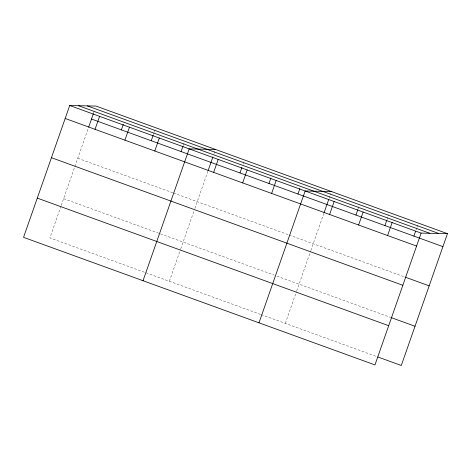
<?xml version="1.0" encoding="UTF-8"?>
<svg xmlns="http://www.w3.org/2000/svg" width="471" height="471" viewBox="0 0 471 471"><rect width="100%" height="100%" fill="white"/><g stroke="black" fill="none" stroke-linecap="round" stroke-linejoin="round"><path stroke-width="0.35" stroke-dasharray="2.35 1.77" d="M61.012 206.115L49.879 237.902L260.475 314.363M61.248 205.438L88.424 127.835M93.652 112.899L94.371 110.856M153.393 134.588L154.111 132.545M154.347 131.862L155.542 128.448M183.26 145.433L184.22 142.707M169.36 281.281L180.487 249.495M180.723 248.818L193.946 211.073M194.888 208.382L207.905 171.214M214.087 153.552L215.041 150.82M243.077 164.079L244.272 160.664M285.32 323.383L296.453 291.602M296.689 290.925L310.613 251.155M310.854 250.484L323.865 213.316M329.094 198.385L330.772 193.61M358.09 208.912L359.285 205.497M387.08 219.433L388.752 214.658M416.07 229.96L416.788 227.917M417.023 227.234L417.983 224.502M77.768 158.268L172.804 192.769M173.487 193.016L288.358 234.723M289.053 234.976L404.324 276.83M63.614 198.68L274.21 275.141M276.972 276.141L390.171 317.242M261.164 314.61L377.13 356.718"/><path stroke-width="0.71" d="M447.45 233.663L96.043 106.081L69.714 105.51L23.55 237.337L374.957 364.919L421.121 233.098L447.45 233.663L401.286 365.49L377.819 356.965M88.66 127.158L93.417 113.582M95.042 129.319L99.581 116.355M121.371 129.884L123.284 124.426M124.915 140.164L129.454 127.199M151.244 140.729L153.152 135.271M154.782 151.008L159.322 138.044M181.111 151.574L183.025 146.116M143.031 280.716L189.195 148.889L215.524 149.46M208.141 170.537L212.892 156.961M213.646 172.38L218.185 159.416M239.975 172.945L241.882 167.488M242.636 182.907L247.175 169.943M268.965 183.472L270.878 178.014M271.626 193.434L276.165 180.47M297.955 193.999L299.868 188.541M258.991 322.818L305.155 190.996L331.484 191.562M324.107 212.639L328.617 199.745M329.612 214.482L334.151 201.523M355.935 215.047L357.848 209.589M358.602 225.008L363.141 212.044M384.931 225.574L386.838 220.116M387.592 235.535L392.131 222.571M413.921 236.101L415.593 231.326M87.353 105.893L438.76 233.481M78.404 105.698L429.811 233.286M69.714 105.51L421.121 233.098M91.504 119.039L442.911 246.627M65.175 118.474L416.582 246.062M405.013 277.078L429.175 285.85M51.439 157.697L402.846 285.285M390.865 317.495L415.022 326.262M37.286 198.108L388.693 325.697"/></g></svg>
